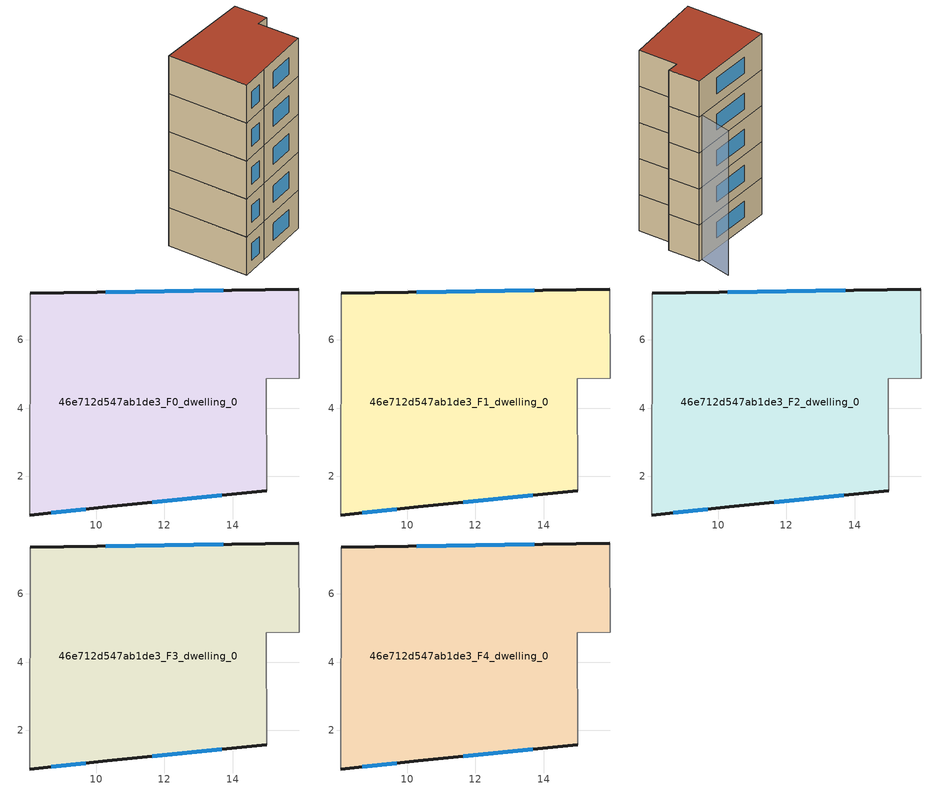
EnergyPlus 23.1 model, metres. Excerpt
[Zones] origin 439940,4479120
46e712d547ab1de3_F0_dwelling_0
 floor ground (EU_floor_Construction): 15.94,7.5 15.96,4.88 14.99,4.86 15.01,1.58 10.33,1.1 8.05,0.87 8.07,7.37 z0
 wall outside (EU_wall_Construction): 8.05,0.87 10.33,1.1 15.01,1.58 / 15.94,7.5 8.07,7.37 z0:3
 wall adiabatic (EU_wall_Construction): 15.01,1.58 14.99,4.86 15.96,4.88 15.94,7.5 / 8.07,7.37 8.05,0.87 z0:3
 window (EU_Window_Construction): 11.64,1.23 13.69,1.44 / 8.69,0.93 9.69,1.04 / 13.73,7.46 10.28,7.41 z0.84:2.16
46e712d547ab1de3_F1_dwelling_0
 floor to 46e712d547ab1de3_F0_dwelling_0 (EU_floor_Construction): 15.94,7.5 15.96,4.88 14.99,4.86 15,1.58 10.33,1.1 8.05,0.87 8.07,7.37 z3
 wall outside (EU_wall_Construction): 8.05,0.87 10.33,1.1 15.01,1.58 / 15.94,7.5 8.07,7.37 z3:6
 wall adiabatic (EU_wall_Construction): 15.01,1.58 14.99,4.86 15.96,4.88 15.94,7.5 / 8.07,7.37 8.05,0.87 z3:6
 window (EU_Window_Construction): 11.64,1.23 13.69,1.44 / 8.69,0.93 9.69,1.04 / 13.73,7.46 10.28,7.41 z3.84:5.16
46e712d547ab1de3_F2_dwelling_0
 floor to 46e712d547ab1de3_F1_dwelling_0 (EU_floor_Construction): 15.94,7.5 15.96,4.88 14.99,4.86 15,1.58 10.33,1.1 8.05,0.87 8.07,7.37 z6
 wall outside (EU_wall_Construction): 8.05,0.87 10.33,1.1 15.01,1.58 / 15.94,7.5 8.07,7.37 z6:9
 wall adiabatic (EU_wall_Construction): 15.01,1.58 14.99,4.86 15.96,4.88 15.94,7.5 / 8.07,7.37 8.05,0.87 z6:9
 window (EU_Window_Construction): 11.64,1.23 13.69,1.44 / 8.69,0.93 9.69,1.04 / 13.73,7.46 10.28,7.41 z6.84:8.16
46e712d547ab1de3_F3_dwelling_0
 floor to 46e712d547ab1de3_F2_dwelling_0 (EU_floor_Construction): 15.94,7.5 15.96,4.88 14.99,4.86 15,1.58 10.33,1.1 8.05,0.87 8.07,7.37 z9
 wall outside (EU_wall_Construction): 8.05,0.87 10.33,1.1 15.01,1.58 / 15.94,7.5 8.07,7.37 z9:12
 wall adiabatic (EU_wall_Construction): 15.01,1.58 14.99,4.86 15.96,4.88 15.94,7.5 / 8.07,7.37 8.05,0.87 z9:12
 window (EU_Window_Construction): 11.64,1.23 13.69,1.44 / 8.69,0.93 9.69,1.04 / 13.73,7.46 10.28,7.41 z9.84:11.16
46e712d547ab1de3_F4_dwelling_0
 floor to 46e712d547ab1de3_F3_dwelling_0 (EU_floor_Construction): 15.94,7.5 15.96,4.88 14.99,4.86 15,1.58 10.33,1.1 8.05,0.87 8.07,7.37 z12
 wall outside (EU_wall_Construction): 8.05,0.87 10.33,1.1 15.01,1.58 / 15.94,7.5 8.07,7.37 z12:15
 wall adiabatic (EU_wall_Construction): 15.01,1.58 14.99,4.86 15.96,4.88 15.94,7.5 / 8.07,7.37 8.05,0.87 z12:15
 window (EU_Window_Construction): 11.64,1.23 13.69,1.44 / 8.69,0.93 9.69,1.04 / 13.73,7.46 10.28,7.41 z12.84:14.16
 roof outside (EU_roof_Construction): 15.01,1.58 14.99,4.86 15.96,4.88 15.94,7.5 8.07,7.37 8.05,0.87 10.33,1.1 z15
shading: 14.26,1.75 16.25,10.27 z0:12
[Building]
EU S2 Campaign: North Axis=0; Terrain=City; Solar Distribution=FullExterior
[Site:Location]
Madrid: Latitude=40.5; Longitude=-3.5; Time Zone=1; Elevation=609
[SizingPeriod:WeatherFileDays]
AnnualSizingPeriod: Begin Month=1; Begin Day of Month=1; End Month=12; End Day of Month=31; Day of Week for Start Day=Monday; Use Weather File Daylight Saving Period=No; Use Weather File Rain and Snow Indicators=No
[MATERIAL]
EU_InternalMass_Material: Roughness=MediumRough; Thickness=0.1; Conductivity=1; Density=1800; Specific Heat=900; Thermal Absorptance=0.9; Solar Absorptance=0.7; Visible Absorptance=0.7
[MATERIAL:NOMASS] Roughness=MediumRough; Thermal Absorptance=0.9; Solar Absorptance=0.7; Visible Absorptance=0.7
Name | Thermal Resistance
EU_wall_NoMass; EU_roof_NoMass | 2.16768
EU_floor_NoMass | 1.14339
[WINDOWMATERIAL:SIMPLEGLAZINGSYSTEM]
EU_Window_SimpleGlazing: UFactor=3.23888; Solar Heat Gain Coefficient=0.85; Visible Transmittance=0.85
[CONSTRUCTION]
EU_wall_Construction: EU_wall_NoMass
EU_roof_Construction: EU_roof_NoMass
EU_floor_Construction: EU_floor_NoMass
EU_Window_Construction: EU_Window_SimpleGlazing
EU_InternalMass_Construction: EU_InternalMass_Material
[ZONE] Type=1; Multiplier=1; Ceiling Height=autocalculate; Volume=136.607; Floor Area=autocalculate; Part of Total Floor Area=Yes
46e712d547ab1de3_F0_dwelling_0; 46e712d547ab1de3_F1_dwelling_0; 46e712d547ab1de3_F2_dwelling_0; 46e712d547ab1de3_F3_dwelling_0; 46e712d547ab1de3_F4_dwelling_0
[INTERNALMASS] Construction=EU_InternalMass_Construction; Surface Area=45.5359
Name | Zone or ZoneList
46e712d547ab1de3_F0_dwelling_0_EU_InternalMass | 46e712d547ab1de3_F0_dwelling_0
46e712d547ab1de3_F1_dwelling_0_EU_InternalMass | 46e712d547ab1de3_F1_dwelling_0
46e712d547ab1de3_F2_dwelling_0_EU_InternalMass | 46e712d547ab1de3_F2_dwelling_0
46e712d547ab1de3_F3_dwelling_0_EU_InternalMass | 46e712d547ab1de3_F3_dwelling_0
46e712d547ab1de3_F4_dwelling_0_EU_InternalMass | 46e712d547ab1de3_F4_dwelling_0
[OTHEREQUIPMENT] Fuel Type=Electricity; Design Level Calculation Method=Watts/Area; Power per Zone Floor Area=1; Fraction Latent=0; Fraction Radiant=0; Fraction Lost=0; Carbon Dioxide Generation Rate=0; EndUse Subcategory=EU_Step8_InternalGains
Name | Zone or ZoneList or Space or SpaceList | Schedule
EU_Step8_InternalGain_46e712d547ab1de3_F0_dwelling_0_f000 | 46e712d547ab1de3_F0_dwelling_0 | EU_Step8_GainSchedule_46e712d547ab1de3_F0_dwelling_0_f000
EU_Step8_InternalGain_46e712d547ab1de3_F1_dwelling_0_f000 | 46e712d547ab1de3_F1_dwelling_0 | EU_Step8_GainSchedule_46e712d547ab1de3_F1_dwelling_0_f000
EU_Step8_InternalGain_46e712d547ab1de3_F2_dwelling_0_f000 | 46e712d547ab1de3_F2_dwelling_0 | EU_Step8_GainSchedule_46e712d547ab1de3_F2_dwelling_0_f000
EU_Step8_InternalGain_46e712d547ab1de3_F3_dwelling_0_f000 | 46e712d547ab1de3_F3_dwelling_0 | EU_Step8_GainSchedule_46e712d547ab1de3_F3_dwelling_0_f000
EU_Step8_InternalGain_46e712d547ab1de3_F4_dwelling_0_f000 | 46e712d547ab1de3_F4_dwelling_0 | EU_Step8_GainSchedule_46e712d547ab1de3_F4_dwelling_0_f000
[ZONEVENTILATION:DESIGNFLOWRATE] Schedule=EU_AlwaysOn; Design Flow Rate Calculation Method=AirChanges/Hour; Air Changes per Hour=0.480546; Ventilation Type=Natural; Fan Pressure Rise=0; Fan Total Efficiency=1; Constant Term Coefficient=1; Temperature Term Coefficient=0; Velocity Term Coefficient=0; Velocity Squared Term Coefficient=0; Minimum Indoor Temperature=-100; Maximum Indoor Temperature=100; Delta Temperature=-100; Minimum Outdoor Temperature=-100; Maximum Outdoor Temperature=100; Maximum Wind Speed=40
Name | Zone or ZoneList or Space or SpaceList
EU_ConstantAir_46e712d547ab1de3_F0_dwelling_0 | 46e712d547ab1de3_F0_dwelling_0
EU_ConstantAir_46e712d547ab1de3_F1_dwelling_0 | 46e712d547ab1de3_F1_dwelling_0
EU_ConstantAir_46e712d547ab1de3_F2_dwelling_0 | 46e712d547ab1de3_F2_dwelling_0
EU_ConstantAir_46e712d547ab1de3_F3_dwelling_0 | 46e712d547ab1de3_F3_dwelling_0
EU_ConstantAir_46e712d547ab1de3_F4_dwelling_0 | 46e712d547ab1de3_F4_dwelling_0
[HVACTEMPLATE:THERMOSTAT] Constant Heating Setpoint=20; Constant Cooling Setpoint=50
EU_HeatOnly_46e712d547ab1de3_F0_dwelling_0; EU_HeatOnly_46e712d547ab1de3_F1_dwelling_0; EU_HeatOnly_46e712d547ab1de3_F2_dwelling_0; EU_HeatOnly_46e712d547ab1de3_F3_dwelling_0; EU_HeatOnly_46e712d547ab1de3_F4_dwelling_0
[HVACTEMPLATE:ZONE:IDEALLOADSAIRSYSTEM] System Availability Schedule=EU_AlwaysOn; Maximum Heating Supply Air Temperature=50; Minimum Cooling Supply Air Temperature=13; Maximum Heating Supply Air Humidity Ratio=0.0156; Minimum Cooling Supply Air Humidity Ratio=0.0077; Heating Limit=NoLimit; Cooling Limit=NoLimit; Heating Availability Schedule=EU_AlwaysOn; Cooling Availability Schedule=EU_CoolingOff; Dehumidification Control Type=ConstantSensibleHeatRatio; Cooling Sensible Heat Ratio=0.7; Dehumidification Setpoint=60; Humidification Control Type=None; Humidification Setpoint=30; Outdoor Air Method=None; Outdoor Air Flow Rate per Person=0.00944; Outdoor Air Flow Rate per Zone Floor Area=0; Outdoor Air Flow Rate per Zone=0; Demand Controlled Ventilation Type=None; Outdoor Air Economizer Type=NoEconomizer; Heat Recovery Type=None; Sensible Heat Recovery Effectiveness=0.7; Latent Heat Recovery Effectiveness=0.65
Name | Template Thermostat
46e712d547ab1de3_F0_dwelling_0 | EU_HeatOnly_46e712d547ab1de3_F0_dwelling_0
46e712d547ab1de3_F1_dwelling_0 | EU_HeatOnly_46e712d547ab1de3_F1_dwelling_0
46e712d547ab1de3_F2_dwelling_0 | EU_HeatOnly_46e712d547ab1de3_F2_dwelling_0
46e712d547ab1de3_F3_dwelling_0 | EU_HeatOnly_46e712d547ab1de3_F3_dwelling_0
46e712d547ab1de3_F4_dwelling_0 | EU_HeatOnly_46e712d547ab1de3_F4_dwelling_0
[SIZING:ZONE] Zone Cooling Design Supply Air Temperature Input Method=SupplyAirTemperature; Zone Cooling Design Supply Air Temperature=13; Zone Heating Design Supply Air Temperature Input Method=SupplyAirTemperature; Zone Heating Design Supply Air Temperature=50; Zone Cooling Design Supply Air Humidity Ratio=0.008; Zone Heating Design Supply Air Humidity Ratio=0.008; Cooling Design Air Flow Method=DesignDay; Cooling Design Air Flow Rate=0; Cooling Minimum Air Flow per Zone Floor Area=0.000762; Cooling Minimum Air Flow=0; Cooling Minimum Air Flow Fraction=0.2; Heating Design Air Flow Method=DesignDay; Heating Design Air Flow Rate=0; Heating Maximum Air Flow per Zone Floor Area=0.002032; Heating Maximum Air Flow=0.141576; Heating Maximum Air Flow Fraction=0.3; Account for Dedicated Outdoor Air System=No; Dedicated Outdoor Air System Control Strategy=NeutralSupplyAir; Dedicated Outdoor Air Low Setpoint Temperature for Design=autosize; Dedicated Outdoor Air High Setpoint Temperature for Design=autosize; Zone Load Sizing Method=Sensible Load Only No Latent Load; Zone Latent Cooling Design Supply Air Humidity Ratio Input Method=HumidityRatioDifference; Zone Cooling Design Supply Air Humidity Ratio Difference=0.005; Zone Latent Heating Design Supply Air Humidity Ratio Input Method=HumidityRatioDifference; Zone Humidification Design Supply Air Humidity Ratio Difference=0.005
46e712d547ab1de3_F0_dwelling_0; 46e712d547ab1de3_F1_dwelling_0; 46e712d547ab1de3_F2_dwelling_0; 46e712d547ab1de3_F3_dwelling_0; 46e712d547ab1de3_F4_dwelling_0
[SCHEDULE:CONSTANT]
Name | Hourly Value
EU_AlwaysOn | 1
EU_CoolingOff | 0
[SCHEDULE:FILE] Column Number=1; Rows to Skip at Top=0; Number of Hours of Data=8760; Column Separator=Comma; Interpolate to Timestep=No; Minutes per Item=60; Adjust Schedule for Daylight Savings=Yes
Name | File
EU_Step8_GainSchedule_46e712d547ab1de3_F0_dwelling_0_f000 | ../../schedules/46e712d547ab1de3/46e712d547ab1de3_F0_dwelling_0_f000_gain.csv
EU_Step8_GainSchedule_46e712d547ab1de3_F1_dwelling_0_f000 | ../../schedules/46e712d547ab1de3/46e712d547ab1de3_F1_dwelling_0_f000_gain.csv
EU_Step8_GainSchedule_46e712d547ab1de3_F2_dwelling_0_f000 | ../../schedules/46e712d547ab1de3/46e712d547ab1de3_F2_dwelling_0_f000_gain.csv
EU_Step8_GainSchedule_46e712d547ab1de3_F3_dwelling_0_f000 | ../../schedules/46e712d547ab1de3/46e712d547ab1de3_F3_dwelling_0_f000_gain.csv
EU_Step8_GainSchedule_46e712d547ab1de3_F4_dwelling_0_f000 | ../../schedules/46e712d547ab1de3/46e712d547ab1de3_F4_dwelling_0_f000_gain.csv
